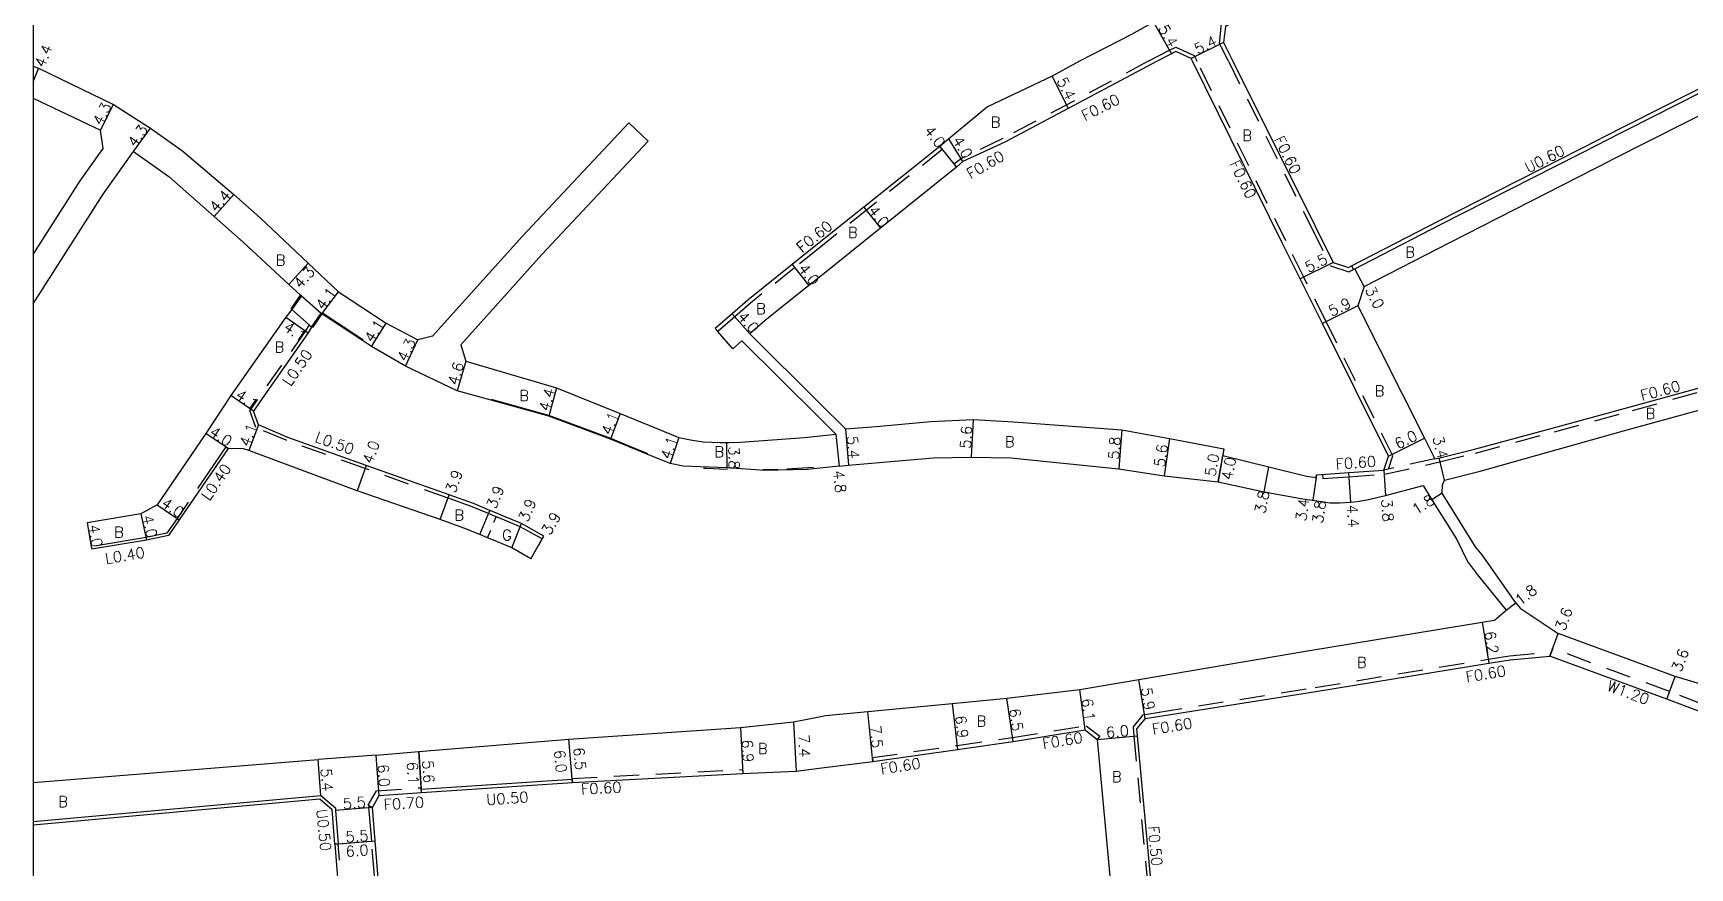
# Model space of a CAD drawing. Header units: metres. Extents: x -2400 to -1600, y -109800 to -109200.
# Drawn here: x -2400 to -2152.9, y -109566.6 to -109442.1 of the extents above; entities that cross this region are included whole.
import ezdxf

# ---------------------------------------------------------------- set-up
doc = ezdxf.new("R2010")
doc.units = ezdxf.units.M
doc.header["$LTSCALE"] = 2.5
for name, pattern in [('2232000', [2.5, 1.5, -1]), ('2233000', [4, 3, -1]), ('6301000', [1, 0.5, -0.5])]:
    doc.linetypes.add(name, pattern=pattern)
for name, color, linetype in [('2101000', 177, 'Continuous'), ('2101001', 1, 'Continuous'), ('2102000', 191, 'Continuous'), ('2102001', 191, 'Continuous'), ('2203000', 5, 'Continuous'), ('2231000', 162, 'Continuous'), ('2232000', 4, '2232000'), ('2233000', 62, '2233000'), ('5107000', 24, '2232000'), ('6132000', 1, '6132000'), ('9201100', 215, 'Continuous'), ('9201500', 222, 'Continuous'), ('9202100', 82, 'Continuous'), ('9202200', 155, '6301000'), ('9203500', 155, 'Continuous'), ('9301100', 77, 'Continuous'), ('9302100', 196, 'Continuous'), ('999', 7, 'Continuous')]:
    doc.layers.add(name, color=color, linetype=linetype)
doc.styles.add('Dm_Anotation', font='txt.shx', dxfattribs={"bigfont": 'pscdm.shx'})
doc.linetypes.add('6132000', pattern='A,1e-07,[100,DM.shx,S=0.25,R=0,X=0,Y=0],0.05,[100,DM.shx,S=0.2,R=0,X=0,Y=0],0.05,[100,DM.shx,S=0.15,R=0,X=0,Y=0],0.05,[100,DM.shx,S=0.1,R=0,X=0,Y=0],0.05,[100,DM.shx,S=0.05,R=0,X=0,Y=0],4.8', length=5)

msp = doc.modelspace()

# ---------------------------------------------------------------- linework, layer by layer
at = {"layer": '2101000'}
for points in [[(-2089.49, -109407.23), (-2088.83, -109403.28), (-2100.04, -109382.31), (-2103.06, -109380.75), (-2104.14, -109381.31), (-2121.37, -109390.18), (-2146.1, -109402.76), (-2156.28, -109407.96), (-2161.38, -109410.59), (-2163.3, -109411.54), (-2183.35, -109421.67), (-2190.01, -109425.04), (-2202.72, -109431.47), (-2221.91, -109441), (-2222.19, -109441.14), (-2222.44, -109443.53), (-2222.25, -109443.9), (-2221.06, -109446.3)], [(-2232.42, -109440.26), (-2232.89, -109440.49), (-2236.18, -109442.32), (-2243.94, -109446.3)], [(-2278.84, -109501.15), (-2274.26, -109500.79), (-2266.09, -109500.06), (-2259.8, -109499.75), (-2253.8, -109500.09), (-2237.64, -109501.29), (-2230.51, -109502.59), (-2222.41, -109504.12), (-2222.58, -109505.11), (-2215.68, -109506.8), (-2210.08, -109508.2), (-2208.66, -109508.41), (-2208.6, -109508.01), (-2203.78, -109507.67), (-2198.55, -109507.3), (-2197.85, -109505.21), (-2207.71, -109485.4), (-2211.01, -109478.76), (-2213.7, -109473.37), (-2227.09, -109446.3)], [(-2243.94, -109446.3), (-2248.03, -109448.51), (-2257.68, -109453.13)], [(-2232.38, -109446.3), (-2245.65, -109453.36), (-2255.09, -109458.36)], [(-2227.09, -109446.3), (-2227.29, -109445.9), (-2229.57, -109444.87), (-2230.24, -109445.19), (-2232.38, -109446.3)], [(-2221.06, -109446.3), (-2208.77, -109470.93), (-2206.09, -109476.31), (-2203.81, -109477.06), (-2203.35, -109476.82), (-2203.07, -109477.35), (-2190.09, -109470.66), (-2166.01, -109458.41)], [(-2143.31, -109446.3), (-2143.99, -109446.6), (-2143.72, -109447.13), (-2166.01, -109458.41)], [(-2135.42, -109446.3), (-2136.8, -109447.01), (-2142.36, -109449.81), (-2164.65, -109461.08)], [(-2400, -109447.02), (-2399.21, -109447.35), (-2388.01, -109452.74), (-2382.5, -109456.3), (-2377.69, -109459.71)], [(-2400, -109451.83), (-2389.95, -109456.58)], [(-2257.68, -109453.13), (-2263.44, -109457.89), (-2264.79, -109459), (-2276.11, -109468.07)], [(-2255.09, -109458.36), (-2261.33, -109461.28), (-2262.29, -109462.12)], [(-2385.02, -109459.78), (-2379.78, -109463.52)], [(-2377.69, -109459.71), (-2370.08, -109466.18), (-2366.14, -109469.68), (-2358.97, -109476.44), (-2354.47, -109480.7), (-2347.34, -109485.38), (-2342.64, -109487.88)], [(-2201.49, -109479.92), (-2188.72, -109473.33), (-2164.65, -109461.08)], [(-2379.78, -109463.52), (-2373, -109469.48), (-2368.67, -109473.28), (-2361.86, -109479.63), (-2360.1, -109481.21)], [(-2262.29, -109462.12), (-2273.6, -109471.19), (-2282.77, -109478.54)], [(-2178.88, -109527.1), (-2183.87, -109519.92), (-2184.87, -109518.71), (-2189.86, -109510.75), (-2189.78, -109509.47), (-2189.48, -109508.77), (-2184.2, -109507.47), (-2162.79, -109501.44), (-2147.04, -109497.09), (-2136.91, -109494.09), (-2128.28, -109491.51), (-2114.14, -109486.85), (-2106.18, -109484.22), (-2097.3, -109480.74), (-2089.85, -109477.97), (-2084.33, -109475.7), (-2078.08, -109473.34), (-2071.56, -109470.89), (-2059.93, -109466.12)], [(-2276.11, -109468.07), (-2282.77, -109473.41)], [(-2282.77, -109473.41), (-2286.8, -109476.64), (-2293.4, -109481.93), (-2295.74, -109483.97), (-2298.27, -109486.18)], [(-2202.43, -109482.77), (-2192.48, -109502.54), (-2190.95, -109505.61), (-2190.41, -109505.49), (-2185.04, -109504.18), (-2173.26, -109500.99), (-2161.62, -109497.82), (-2147.91, -109494.01), (-2137.79, -109491.12), (-2129.22, -109488.66), (-2115.12, -109483.88), (-2115.3, -109483.33), (-2107.36, -109480.64), (-2107.18, -109481.18), (-2098.54, -109477.47), (-2091.2, -109474.31), (-2085.55, -109471.89)], [(-2282.77, -109478.54), (-2284.3, -109479.76), (-2290.83, -109484.99), (-2293.11, -109486.98)], [(-2201.49, -109479.92), (-2202.43, -109482.77)], [(-2361.4, -109483.34), (-2362.33, -109484.46), (-2370.51, -109496.17), (-2374.24, -109501.82), (-2381.51, -109512.48), (-2383.93, -109513.81), (-2391.93, -109515.15)], [(-2361.4, -109483.34), (-2359.98, -109481.31), (-2360.1, -109481.21)], [(-2358.47, -109485.95), (-2357.03, -109483.89), (-2356.92, -109483.99)], [(-2350.87, -109487.97), (-2356.92, -109483.99)], [(-2358.47, -109485.95), (-2358.96, -109486.8), (-2366.2, -109497.11), (-2367.13, -109498.48)], [(-2331.67, -109496.87), (-2336.77, -109495.45), (-2344.45, -109491.78), (-2349.53, -109488.85), (-2350.87, -109487.97)], [(-2294.28, -109488.01), (-2295.64, -109489.2)], [(-2335.49, -109491.03), (-2321.94, -109495.01), (-2312.43, -109498.83), (-2303.72, -109502.41), (-2301.96, -109502.78), (-2300.06, -109503.05), (-2298.8, -109503.14), (-2297.54, -109503.18), (-2296.14, -109503.16), (-2294.49, -109503.11), (-2284.96, -109502.41), (-2280.27, -109501.93)], [(-2308.33, -109504.94), (-2313.9, -109502.66), (-2323.11, -109499.26), (-2331.67, -109496.87)], [(-2323.82, -109517.13), (-2327.14, -109515.27), (-2329.86, -109514.15), (-2330.74, -109513.78), (-2331.9, -109513.3), (-2334.34, -109512.29), (-2337.96, -109511), (-2350.31, -109506.59), (-2361.99, -109502.42), (-2366.39, -109500.55), (-2367.13, -109498.48)], [(-2370.93, -109504.06), (-2378.2, -109514.73), (-2379.8, -109517.04), (-2383.08, -109517.72), (-2391.27, -109519.1)], [(-2325.75, -109520.52), (-2328.63, -109518.88), (-2331.35, -109517.75), (-2332.23, -109517.39), (-2333.39, -109516.91), (-2335.74, -109515.94), (-2339.27, -109514.67), (-2351.65, -109510.36), (-2363.32, -109506.08), (-2367.83, -109504.39), (-2368.63, -109504.1), (-2370.93, -109504.06)], [(-2279.78, -109506.7), (-2284.54, -109507.19), (-2290.85, -109507.35), (-2296.49, -109506.96), (-2300.54, -109506.82), (-2303.07, -109506.69), (-2305.01, -109506.3), (-2308.33, -109504.94)], [(-2279.78, -109506.7), (-2278.41, -109506.54), (-2273.8, -109506.17), (-2265.72, -109505.45), (-2260.12, -109505.35), (-2254.16, -109505.48), (-2238.07, -109507.08), (-2231.32, -109508.13), (-2223.27, -109509.05), (-2216.41, -109510.53), (-2210.62, -109511.56), (-2208.18, -109511.91), (-2206.57, -109512.18), (-2205.17, -109512.19), (-2203.47, -109512.06), (-2202.52, -109511.95), (-2201.1, -109511.71), (-2198.28, -109511.09), (-2192.69, -109509.61), (-2191.38, -109511.71), (-2187.67, -109517.64), (-2186.05, -109520.9), (-2184.6, -109522.9), (-2180.31, -109528.2)], [(-2178.88, -109527.1), (-2178.23, -109527.88), (-2172.53, -109531.66)], [(-2281.84, -109543.9), (-2275.49, -109543.3), (-2262.95, -109542.1), (-2254.77, -109541.32), (-2243.91, -109540), (-2235.11, -109538.51), (-2209.66, -109534.18), (-2183.9, -109529.97), (-2182.03, -109529.67), (-2180.31, -109528.2)], [(-2134.26, -109546.36), (-2146.03, -109541.08), (-2149.93, -109539.61), (-2155.1, -109538.08), (-2172.53, -109531.66)], [(-2234.16, -109544.33), (-2232.28, -109544.03), (-2208.68, -109540.31), (-2182.9, -109536.09), (-2179.73, -109535.58), (-2173.79, -109535.03)], [(-2126.84, -109554.81), (-2135.94, -109549.99), (-2147.56, -109544.78), (-2151.34, -109543.35), (-2156.34, -109541.46), (-2173.79, -109535.03)], [(-2348.82, -109549.81), (-2342.5, -109549.28), (-2320.11, -109547.4), (-2294.5, -109545.66), (-2286.59, -109544.82), (-2282.77, -109544.08)], [(-2282.77, -109544.08), (-2281.84, -109543.9)], [(-2234.16, -109544.33), (-2235.42, -109545.89), (-2235.33, -109546.91), (-2233.25, -109569.43), (-2231.56, -109588.4), (-2230.68, -109597.2)], [(-2282.77, -109551.77), (-2274.78, -109550.76), (-2262.12, -109548.95), (-2253.84, -109547.75), (-2243.11, -109546.05)], [(-2243.11, -109546.05), (-2241.3, -109547.46)], [(-2241.3, -109547.46), (-2239.22, -109569.98), (-2237.64, -109588.94), (-2236.75, -109597.81), (-2238.2, -109599.84)], [(-2348.82, -109549.81), (-2357.5, -109550.44)], [(-2400, -109553.87), (-2357.5, -109550.44)], [(-2319.61, -109553.38), (-2319.56, -109553.87), (-2294.15, -109552.55), (-2286.2, -109552.21), (-2282.77, -109551.77)], [(-2348.38, -109555.8), (-2342.08, -109555.37), (-2342.12, -109554.87), (-2319.61, -109553.38)], [(-2400, -109559.71), (-2357.08, -109555.83), (-2354.92, -109557.64), (-2354.89, -109558.07), (-2354.49, -109563.02), (-2354.99, -109563.06), (-2354.29, -109571.76), (-2351.99, -109594.48), (-2350.67, -109608.12), (-2351.92, -109609.91), (-2352.29, -109610.45)], [(-2344.7, -109607.54), (-2346.02, -109593.91), (-2348.31, -109571.24), (-2349.01, -109562.6), (-2349.41, -109557.63), (-2348.38, -109555.8)]]:
    msp.add_lwpolyline(points, dxfattribs=at)
at = {"layer": '2101001'}
for points in [[(-2295.64, -109489.2), (-2297.87, -109486.63), (-2298.27, -109486.18)], [(-2391.93, -109515.15), (-2391.33, -109518.7), (-2391.27, -109519.1)], [(-2325.75, -109520.52), (-2324.07, -109517.56), (-2323.82, -109517.13)]]:
    msp.add_lwpolyline(points, dxfattribs=at)
at = {"layer": '2102000'}
for points in [[(-2311.17, -109455.49), (-2327.05, -109472.43), (-2340.42, -109487.3), (-2342.64, -109487.88)], [(-2400, -109475.13), (-2392.99, -109464.13), (-2389.56, -109459.31), (-2389.95, -109456.58)], [(-2308.25, -109458.22), (-2324.11, -109475.13), (-2336.23, -109488.59), (-2335.49, -109491.03)], [(-2400, -109482.51), (-2389.55, -109466.11), (-2385.02, -109459.78)], [(-2294.28, -109488.01), (-2282.77, -109499.45)], [(-2293.11, -109486.98), (-2282.77, -109497.25)], [(-2282.77, -109497.25), (-2278.84, -109501.15)], [(-2282.77, -109499.45), (-2280.27, -109501.93)]]:
    msp.add_lwpolyline(points, dxfattribs=at)
at = {"layer": '2102001'}
msp.add_lwpolyline([(-2311.17, -109455.49), (-2308.25, -109458.22)], dxfattribs=at)
at = {"layer": '2203000'}
for points in [[(-2359.98, -109481.31), (-2361.4, -109483.34), (-2361.53, -109483.26), (-2360.1, -109481.21)], [(-2356.92, -109483.99), (-2358.34, -109486.04), (-2358.47, -109485.95), (-2357.03, -109483.89)]]:
    msp.add_lwpolyline(points, close=True, dxfattribs=at)
at = {"layer": '2231000'}
for points in [[(-2143.99, -109446.6), (-2166.29, -109457.87)], [(-2203.35, -109476.82), (-2190.37, -109470.13), (-2166.29, -109457.87)], [(-2342.08, -109555.37), (-2319.56, -109553.87)], [(-2400, -109560.21), (-2357.24, -109556.34)], [(-2357.24, -109556.34), (-2355.41, -109557.89)], [(-2354.99, -109563.06), (-2355.41, -109557.89)]]:
    msp.add_lwpolyline(points, dxfattribs=at)
at = {"layer": '2232000'}
for points in [[(-2221.73, -109446.3), (-2222.79, -109444.17), (-2223.05, -109443.64), (-2222.75, -109440.75), (-2222.18, -109440.46), (-2202.99, -109430.93), (-2190.29, -109424.5), (-2183.63, -109421.14), (-2163.57, -109411), (-2161.66, -109410.06), (-2156.55, -109407.42), (-2146.37, -109402.23), (-2121.64, -109389.65), (-2104.41, -109380.77), (-2103.34, -109380.22), (-2103.06, -109380.75)], [(-2233.69, -109446.3), (-2244.91, -109452.33), (-2255.36, -109457.82)], [(-2233.69, -109446.3), (-2230.5, -109444.65), (-2229.58, -109444.21), (-2226.84, -109445.44), (-2226.55, -109446.03), (-2226.42, -109446.3)], [(-2197.87, -109507.15), (-2197.21, -109505.16), (-2207.17, -109485.13), (-2210.48, -109478.5), (-2213.16, -109473.11), (-2226.42, -109446.3)], [(-2221.73, -109446.3), (-2209.31, -109471.2), (-2206.52, -109476.8), (-2203.76, -109477.71), (-2203.07, -109477.35)], [(-2255.36, -109457.82), (-2261.61, -109460.84), (-2262.67, -109461.65)], [(-2264.41, -109459.48), (-2264.45, -109459.5), (-2275.26, -109468.16)], [(-2264.41, -109459.48), (-2264.79, -109459)], [(-2262.67, -109461.65), (-2262.29, -109462.12)], [(-2275.26, -109468.16), (-2282.77, -109474.18)], [(-2282.77, -109474.18), (-2286.43, -109477.11), (-2293.01, -109482.39), (-2295.34, -109484.42), (-2297.87, -109486.63)], [(-2358.85, -109485.61), (-2359.38, -109486.53), (-2366.61, -109496.83), (-2367.68, -109498.41)], [(-2358.85, -109485.61), (-2358.47, -109485.95)], [(-2207.7, -109507.95), (-2207.66, -109508.55), (-2203.74, -109508.27), (-2198.46, -109507.89), (-2190.27, -109506.08), (-2184.89, -109504.76), (-2173.11, -109501.57), (-2161.47, -109498.39), (-2147.74, -109494.59), (-2137.63, -109491.69), (-2129.04, -109489.24), (-2114.36, -109484.26)], [(-2297.87, -109486.63), (-2298.27, -109486.18)], [(-2324.07, -109517.56), (-2327.35, -109515.73), (-2330.05, -109514.61), (-2330.93, -109514.24), (-2332.09, -109513.77), (-2334.52, -109512.76), (-2338.12, -109511.47), (-2350.48, -109507.06), (-2362.17, -109502.89), (-2366.79, -109500.93), (-2367.68, -109498.41)], [(-2190.95, -109505.61), (-2198.55, -109507.3)], [(-2324.07, -109517.56), (-2323.82, -109517.13)], [(-2234.49, -109543.78), (-2232.38, -109543.43), (-2208.78, -109539.71), (-2182.99, -109535.5), (-2179.8, -109534.98), (-2173.56, -109534.41)], [(-2234.49, -109543.78), (-2235.95, -109545.59)], [(-2274.83, -109550.17), (-2262.2, -109548.35), (-2253.93, -109547.16), (-2242.95, -109545.41)], [(-2242.95, -109545.41), (-2240.93, -109546.99)], [(-2240.93, -109546.99), (-2241.3, -109547.46)], [(-2235.95, -109545.59), (-2235.82, -109546.96), (-2233.74, -109569.48), (-2232.06, -109588.45), (-2231.18, -109597.28)], [(-2274.83, -109550.17), (-2274.78, -109550.76)], [(-2319.61, -109553.28), (-2294.18, -109551.95)], [(-2294.18, -109551.95), (-2294.15, -109552.55)], [(-2348.81, -109555.13), (-2342.13, -109554.67)], [(-2342.13, -109554.67), (-2342.12, -109554.87)], [(-2319.61, -109553.28), (-2319.61, -109553.38)], [(-2350.02, -109557.29), (-2348.81, -109555.13)], [(-2349.41, -109557.63), (-2349.85, -109557.39), (-2350.02, -109557.29)], [(-2350.18, -109608.08), (-2351.49, -109594.43), (-2353.79, -109571.72), (-2354.49, -109563.02)]]:
    msp.add_lwpolyline(points, dxfattribs=at)
at = {"layer": '2233000'}
for points in [[(-2371.26, -109503.83), (-2378.53, -109514.5), (-2380.04, -109516.68), (-2383.16, -109517.33), (-2391.33, -109518.7)], [(-2371.26, -109503.83), (-2370.93, -109504.06)], [(-2391.33, -109518.7), (-2391.27, -109519.1)], [(-2345.18, -109607.78), (-2346.51, -109593.96), (-2348.81, -109571.28), (-2349.51, -109562.64), (-2349.92, -109557.52), (-2349.85, -109557.39)]]:
    msp.add_lwpolyline(points, dxfattribs=at)
at = {"layer": '5107000'}
msp.add_lwpolyline([(-2126.84, -109554.81), (-2126.28, -109553.75), (-2135.41, -109548.91), (-2147.1, -109543.67), (-2150.92, -109542.23), (-2155.93, -109540.33), (-2173.37, -109533.91), (-2173.56, -109534.41), (-2173.79, -109535.03)], dxfattribs=at)
at = {"layer": '6132000'}
for points in [[(-2350.81, -109487.88), (-2356.86, -109483.9)], [(-2308.3, -109504.85), (-2313.86, -109502.57), (-2323.08, -109499.16), (-2331.64, -109496.77)], [(-2296.42, -109507.19), (-2297.62, -109507.16), (-2299.46, -109507.07), (-2300.01, -109507.03)], [(-2291.19, -109507.2), (-2288.91, -109507.13)], [(-2287.58, -109507.1), (-2283.6, -109506.86)]]:
    msp.add_lwpolyline(points, dxfattribs=at)
at = {"layer": '9201100'}
for points in [[(-2232.89, -109440.49), (-2230.24, -109445.19)], [(-2222.44, -109443.53), (-2227.29, -109445.9)], [(-2399.21, -109447.35), (-2400, -109449.26)], [(-2248.03, -109448.51), (-2245.65, -109453.36)], [(-2389.95, -109456.58), (-2388.01, -109452.74)], [(-2385.02, -109459.78), (-2382.5, -109456.3)], [(-2261.33, -109461.28), (-2263.44, -109457.89)], [(-2264.79, -109459), (-2262.29, -109462.12)], [(-2373, -109469.48), (-2370.08, -109466.18)], [(-2276.11, -109468.07), (-2273.6, -109471.19)], [(-2361.86, -109479.63), (-2358.97, -109476.44)], [(-2286.8, -109476.64), (-2284.3, -109479.76)], [(-2206.09, -109476.31), (-2211.01, -109478.76)], [(-2201.49, -109479.92), (-2202.87, -109477.25)], [(-2356.92, -109483.99), (-2354.47, -109480.7)], [(-2202.43, -109482.77), (-2207.71, -109485.4)], [(-2362.33, -109484.46), (-2358.96, -109486.8)], [(-2349.53, -109488.85), (-2347.34, -109485.38)], [(-2293.11, -109486.98), (-2295.74, -109483.97)], [(-2344.45, -109491.78), (-2342.64, -109487.88)], [(-2335.49, -109491.03), (-2336.77, -109495.45)], [(-2321.94, -109495.01), (-2323.11, -109499.26)], [(-2367.13, -109498.48), (-2370.51, -109496.17)], [(-2366.39, -109500.55), (-2367.83, -109504.39)], [(-2312.43, -109498.83), (-2313.9, -109502.66)], [(-2259.8, -109499.75), (-2260.12, -109505.35)], [(-2370.93, -109504.06), (-2374.24, -109501.82)], [(-2303.72, -109502.41), (-2305.01, -109506.3)], [(-2296.49, -109506.96), (-2296.55, -109503.16)], [(-2280.27, -109501.93), (-2279.78, -109506.7)], [(-2278.84, -109501.15), (-2278.41, -109506.54)], [(-2237.64, -109501.29), (-2238.07, -109507.08)], [(-2230.51, -109502.59), (-2231.32, -109508.13)], [(-2197.85, -109505.21), (-2192.48, -109502.54)], [(-2222.41, -109504.12), (-2223.27, -109509.05)], [(-2223.27, -109509.05), (-2222.58, -109505.11)], [(-2189.48, -109508.77), (-2190.29, -109505.46)], [(-2350.31, -109506.59), (-2351.65, -109510.36)], [(-2216.41, -109510.53), (-2215.68, -109506.8)], [(-2208.6, -109508.01), (-2209.15, -109511.77)], [(-2203.47, -109512.06), (-2203.78, -109507.67)], [(-2198.55, -109507.3), (-2198.28, -109511.09)], [(-2208.66, -109508.41), (-2209.15, -109511.77)], [(-2381.51, -109512.48), (-2378.2, -109514.73)], [(-2339.27, -109514.67), (-2337.96, -109511)], [(-2189.86, -109510.75), (-2191.38, -109511.71)], [(-2391.93, -109515.15), (-2391.27, -109519.1)], [(-2383.93, -109513.81), (-2383.08, -109517.72)], [(-2333.39, -109516.91), (-2331.9, -109513.3)], [(-2328.63, -109518.88), (-2327.14, -109515.27)], [(-2325.75, -109520.52), (-2323.82, -109517.13)], [(-2180.31, -109528.2), (-2178.88, -109527.1)], [(-2183.9, -109529.97), (-2182.9, -109536.09)], [(-2173.79, -109535.03), (-2172.53, -109531.66)], [(-2243.11, -109546.05), (-2243.91, -109540)], [(-2234.16, -109544.33), (-2235.11, -109538.51)], [(-2156.34, -109541.46), (-2155.1, -109538.08)], [(-2262.95, -109542.1), (-2262.12, -109548.95)], [(-2253.84, -109547.75), (-2254.77, -109541.32)], [(-2286.59, -109544.82), (-2286.2, -109552.21)], [(-2274.78, -109550.76), (-2275.49, -109543.3)], [(-2319.56, -109553.87), (-2320.12, -109547.4)], [(-2319.61, -109553.38), (-2320.12, -109547.4)], [(-2294.5, -109545.66), (-2294.15, -109552.55)], [(-2241.3, -109547.46), (-2235.33, -109546.91)], [(-2348.38, -109555.8), (-2348.82, -109549.81)], [(-2342.5, -109549.28), (-2342.12, -109554.87)], [(-2342.08, -109555.37), (-2342.5, -109549.28)], [(-2357.08, -109555.83), (-2357.47, -109550.44)], [(-2349.41, -109557.63), (-2354.89, -109558.07)], [(-2354.99, -109563.06), (-2349.01, -109562.6)], [(-2354.49, -109563.02), (-2349.01, -109562.6)]]:
    msp.add_lwpolyline(points, dxfattribs=at)
at = {"layer": '9202200'}
msp.add_lwpolyline([(-2332.23, -109517.39), (-2330.93, -109514.24)], dxfattribs=at)
at = {"layer": '9301100'}
msp.add_lwpolyline([(-2358.47, -109485.95), (-2358.85, -109485.61), (-2361.4, -109483.34), (-2359.98, -109481.31), (-2357.03, -109483.89)], close=True, dxfattribs=at)
at = {"layer": '9302100'}
msp.add_lwpolyline([(-2178.88, -109527.1), (-2183.87, -109519.92), (-2184.87, -109518.71), (-2189.86, -109510.75), (-2191.38, -109511.71), (-2187.67, -109517.64), (-2186.05, -109520.9), (-2184.6, -109522.9), (-2180.31, -109528.2)], close=True, dxfattribs=at)
at = {"layer": '999'}
msp.add_lwpolyline([(-2400, -109800), (-1600, -109800), (-1600, -109200), (-2400, -109200)], close=True, dxfattribs=at)

# ---------------------------------------------------------------- texts
at = {"layer": '9201500', "style": 'Dm_Anotation'}
for s, rotation, p in [('5.4', 299.3716, (-2232.26, -109441.4)), ('5.4', 26.0199, (-2226.34, -109445.33)), ('4.4', 67.6729, (-2398.36, -109447.4)), ('5.4', 296.0843, (-2247.39, -109449.19)), ('4.3', 63.2316, (-2389.79, -109456.04)), ('4.3', 54.0085, (-2384.78, -109459.27)), ('4.0', 308.7132, (-2267.22, -109456.71)), ('4.0', 301.944, (-2262.96, -109458.11)), ('4.4', 48.5395, (-2372.67, -109468.96)), ('4.0', 308.7098, (-2275.58, -109468.61)), ('5.5', 26.4542, (-2209.81, -109477.89)), ('4.3', 47.8136, (-2360.14, -109480.35)), ('4.0', 308.7098, (-2285.99, -109477.26)), ('4.1', 53.2953, (-2356.73, -109483.57)), ('3.0', 297.2826, (-2201.4, -109480.39)), ('5.9', 26.4542, (-2206.32, -109484.43)), ('4.1', 325.2941, (-2362.79, -109486.29)), ('4.1', 57.6887, (-2349.37, -109488.41)), ('4.0', 311.1297, (-2295.06, -109484.46)), ('4.3', 65.1535, (-2344.31, -109491.24)), ('4.6', 73.8792, (-2336.67, -109494.75)), ('4.1', 325.7338, (-2369.97, -109496.43)), ('4.4', 74.5674, (-2323.05, -109498.65)), ('4.1', 69.454, (-2367.77, -109503.94)), ('4.1', 69.0726, (-2313.83, -109502.21)), ('4.0', 326.0245, (-2373.86, -109501.96)), ('4.0', 70.347, (-2349.42, -109506.48)), ('4.1', 71.6393, (-2304.96, -109505.84)), ('5.4', 274.5513, (-2278.65, -109502.24)), ('5.6', 86.7653, (-2260.15, -109504.14)), ('5.8', 85.7578, (-2238.07, -109505.77)), ('6.0', 26.4542, (-2196.44, -109504.23)), ('3.4', 283.7477, (-2191.29, -109502.43)), ('3.8', 270.8214, (-2296.29, -109503.77)), ('5.6', 81.6408, (-2231.25, -109506.93)), ('5.0', 80.113, (-2223.68, -109508.34)), ('4.0', 80.113, (-2221.18, -109508.89)), ('3.9', 70.3482, (-2337.05, -109510.85)), ('4.8', 275.8308, (-2280.67, -109507.38)), ('3.9', 67.5183, (-2330.99, -109513.19)), ('3.8', 78.8558, (-2216.27, -109513.88)), ('4.0', 325.7326, (-2381.04, -109512.58)), ('3.9', 67.5183, (-2326.22, -109515.16)), ('3.4', 81.7254, (-2210.14, -109515)), ('3.8', 81.7254, (-2207.67, -109515.33)), ('4.4', 274.0585, (-2204.07, -109512.49)), ('3.8', 274.0762, (-2198.93, -109511.64)), ('1.8', 32.049, (-2193.74, -109514.01)), ('4.0', 282.1871, (-2383.74, -109514.18)), ('3.9', 60.349, (-2322.9, -109517.13)), ('4.0', 279.5614, (-2391.77, -109515.53)), ('1.8', 37.8494, (-2178.23, -109527.58)), ('3.6', 69.4502, (-2171.57, -109531.38)), ('6.2', 279.278, (-2183.56, -109531.44)), ('3.6', 69.7795, (-2154.2, -109537.52)), ('5.9', 279.2793, (-2234.8, -109539.83)), ('6.1', 277.4859, (-2243.62, -109541.42)), ('6.9', 276.8919, (-2262.5, -109543.96)), ('6.5', 278.2264, (-2254.44, -109542.94)), ('7.4', 272.9785, (-2285.89, -109546.73)), ('7.5', 275.4577, (-2275.19, -109545.43)), ('6.0', 5.2757, (-2239.92, -109547.24)), ('6.0', 275.1486, (-2322.29, -109549.09)), ('6.5', 275.1486, (-2319.43, -109548.7)), ('6.9', 272.9806, (-2294.31, -109547.5)), ('5.4', 274.1495, (-2357.12, -109551.82)), ('6.0', 274.1755, (-2348.62, -109551.2)), ('6.1', 273.8864, (-2344.27, -109550.83)), ('5.6', 273.8863, (-2341.96, -109550.61)), ('5.5', 4.5997, (-2353.75, -109557.88)), ('5.5', 4.3592, (-2353.35, -109562.83)), ('6.0', 4.3858, (-2353.33, -109564.98))]:
    msp.add_text(s, height=1.6, rotation=rotation, dxfattribs=at).set_placement(p)
at = {"layer": '9202100', "style": 'Dm_Anotation'}
for s, p in [('B', (-2257.18, -109456.19)), ('B', (-2219.65, -109458.16)), ('B', (-2278.46, -109472.66)), ('B', (-2363.81, -109476.78)), ('B', (-2195.36, -109475.57)), ('B', (-2292.17, -109484.02)), ('B', (-2363.99, -109489.75)), ('B', (-2327.5, -109496.98)), ('B', (-2199.9, -109496.28)), ('B', (-2159.5, -109499.64)), ('B', (-2255.06, -109503.87)), ('B', (-2298.39, -109505.36)), ('B', (-2337.17, -109514.8)), ('B', (-2387.93, -109517.35)), ('G', (-2330.06, -109517.79)), ('B', (-2202.56, -109536.77)), ('B', (-2259.29, -109545.52)), ('B', (-2291.91, -109549.63)), ('B', (-2239.09, -109553.82)), ('B', (-2396.25, -109557.54))]:
    msp.add_text(s, height=1.6, dxfattribs=at).set_placement(p)
at = {"layer": '9203500', "style": 'Dm_Anotation'}
for s, rotation, p in [('F0.60', 27.1622, (-2243.12, -109455.27)), ('F0.60', 296.5163, (-2214.96, -109457.95)), ('F0.60', 30.0007, (-2260.19, -109463.94)), ('F0.60', 296.3266, (-2221.6, -109461.58)), ('U0.60', 26.9715, (-2177.01, -109463.03)), ('F0.60', 38.7098, (-2285.34, -109474.95)), ('L0.50', 55.4466, (-2361.63, -109494.91)), ('F0.60', 14.7847, (-2160.02, -109496.98)), ('L0.50', 340.3472, (-2358.1, -109503.01)), ('F0.60', 4.0762, (-2205.68, -109507.2)), ('L0.40', 55.7328, (-2373.73, -109511.98)), ('L0.40', 9.5615, (-2389.13, -109521.3)), ('F0.60', 9.2783, (-2186.2, -109538.95)), ('W1.20', 339.7795, (-2165.39, -109540.1)), ('F0.60', 9.2783, (-2232.97, -109546.75)), ('F0.60', 9.2783, (-2249.32, -109548.89)), ('F0.60', 8.4509, (-2273.51, -109552.66)), ('F0.60', 2.9783, (-2318.24, -109555.68)), ('F0.70', 3.8878, (-2347.66, -109558)), ('U0.50', 3.8878, (-2332.37, -109557.26)), ('U0.50', 275.7818, (-2357.76, -109557.91)), ('F0.50', 275.2768, (-2233.72, -109560.4))]:
    msp.add_text(s, height=1.6, rotation=rotation, dxfattribs=at).set_placement(p)

doc.saveas('drawing.dxf')
